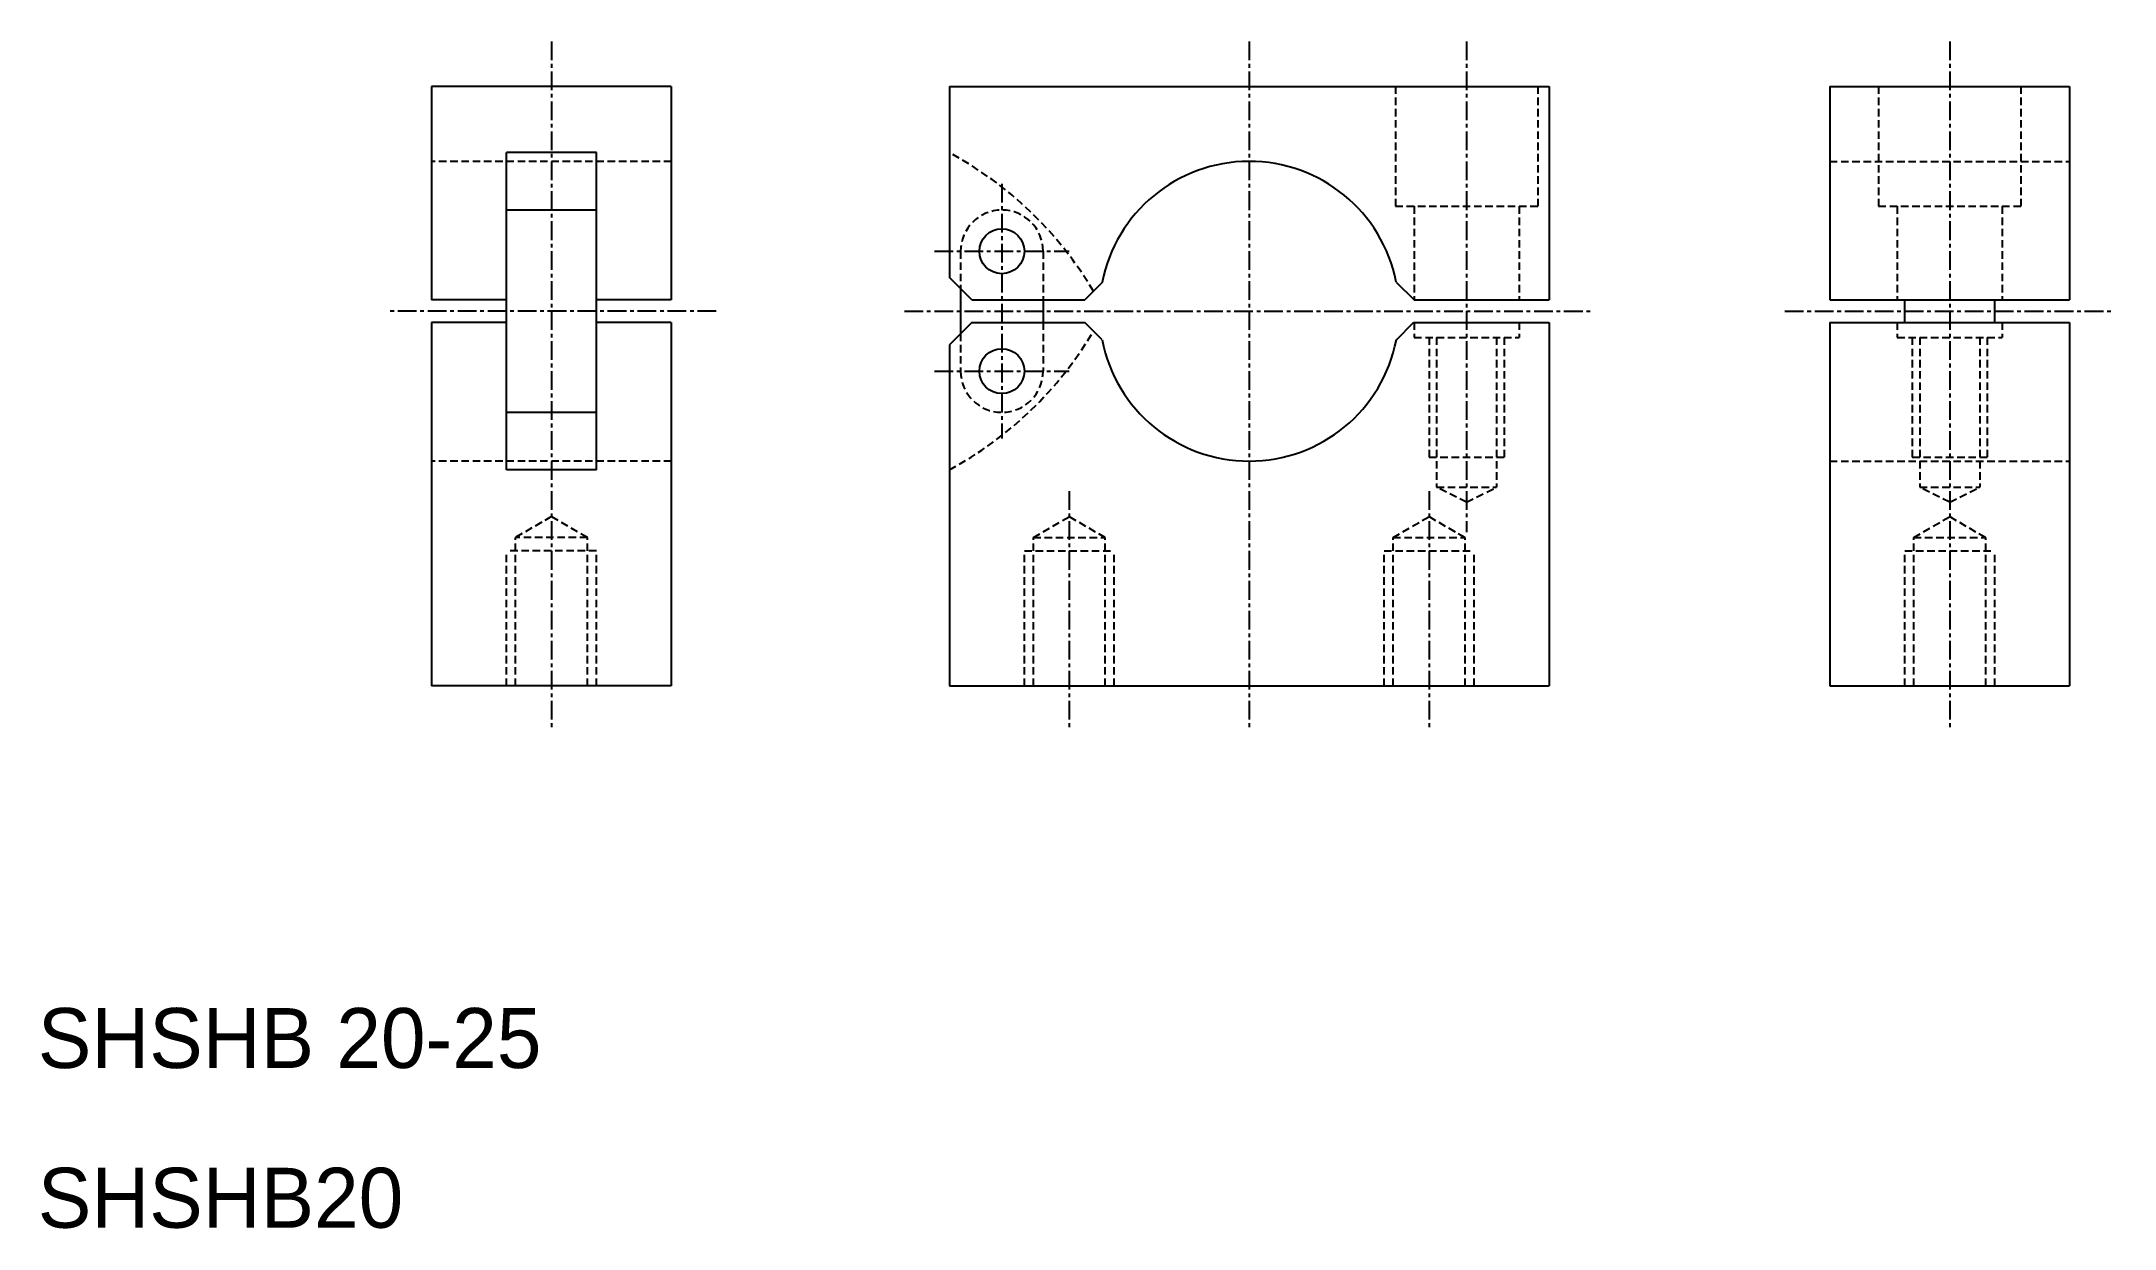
# Model space of a CAD drawing. Extents: x 56 to 194, y 47 to 126.
import ezdxf

# ---------------------------------------------------------------- set-up
doc = ezdxf.new("R2010")
doc.units = 0
doc.linetypes.add('CENTER', pattern=[2, 1.25, -0.25, 0.25, -0.25])
doc.linetypes.add('DASHED', pattern=[0.75, 0.5, -0.25])
doc.layers.get('0').update_dxf_attribs({"linetype": 'CONTINUOUS'})
doc.layers.add('CENTER', color=1, linetype='CENTER')

msp = doc.modelspace()

# ---------------------------------------------------------------- linework, layer by layer
at = {"color": 7, "linetype": 'CONTINUOUS'}
for p, q in [((98.04, 122.79), (82.04, 122.79)), ((82.04, 122.79), (82.04, 108.54)), ((98.04, 122.79), (98.04, 108.54)), ((116.59, 122.79), (156.59, 122.79)), ((116.59, 122.79), (116.59, 110.04)), ((156.59, 122.79), (156.59, 108.54)), ((175.32, 122.79), (175.32, 108.54)), ((175.32, 122.79), (191.32, 122.79)), ((191.32, 122.79), (191.32, 108.54)), ((87.04, 97.2), (87.04, 118.38)), ((93.04, 118.38), (87.04, 118.38)), ((93.04, 97.2), (93.04, 118.38)), ((93.04, 114.54), (87.04, 114.54)), ((118.09, 108.54), (116.59, 110.04)), ((117.34, 109.29), (117.34, 106.29)), ((126.78, 109.7), (125.62, 108.54)), ((146.4, 109.73), (147.59, 108.54)), ((87.04, 108.54), (82.04, 108.54)), ((98.04, 108.54), (93.04, 108.54)), ((118.09, 108.54), (125.62, 108.54)), ((122.84, 108.54), (122.84, 107.04)), ((147.59, 108.54), (156.59, 108.54)), ((175.32, 108.54), (191.32, 108.54)), ((180.32, 107.04), (180.32, 108.54)), ((186.32, 107.04), (186.32, 108.54)), ((82.04, 107.04), (82.04, 82.79)), ((87.04, 107.04), (82.04, 107.04)), ((98.04, 107.04), (93.04, 107.04)), ((98.04, 107.04), (98.04, 82.79)), ((118.09, 107.04), (116.59, 105.54)), ((118.09, 107.04), (125.62, 107.04)), ((126.78, 105.89), (125.62, 107.04)), ((146.41, 105.89), (147.56, 107.04)), ((147.56, 107.04), (156.59, 107.04)), ((156.59, 107.04), (156.59, 82.79)), ((175.32, 107.04), (175.32, 82.79)), ((175.32, 107.04), (191.32, 107.04)), ((191.32, 107.04), (191.32, 82.79)), ((116.59, 105.54), (116.59, 82.79)), ((93.04, 101.04), (87.04, 101.04)), ((93.04, 97.2), (87.04, 97.2)), ((98.04, 82.79), (82.04, 82.79)), ((116.59, 82.79), (156.59, 82.79)), ((175.32, 82.79), (191.32, 82.79))]:
    msp.add_line(p, q, dxfattribs=at)
at = {"color": 3, "linetype": 'DASHED'}
for p, q in [((146.34, 122.79), (146.34, 114.79)), ((155.84, 122.79), (155.84, 114.79)), ((178.57, 122.79), (178.57, 114.79)), ((188.07, 122.79), (188.07, 114.79)), ((98.04, 117.79), (82.04, 117.79)), ((175.32, 117.79), (191.32, 117.79)), ((146.34, 114.79), (155.84, 114.79)), ((147.59, 114.79), (147.59, 108.54)), ((154.59, 114.79), (154.59, 108.54)), ((178.57, 114.79), (188.07, 114.79)), ((179.82, 114.79), (179.82, 108.54)), ((186.82, 114.79), (186.82, 108.54)), ((117.34, 111.79), (117.34, 109.29)), ((122.84, 111.79), (122.84, 108.54)), ((122.84, 107.04), (122.84, 103.79)), ((147.59, 107.04), (147.59, 106.04)), ((154.59, 107.04), (154.59, 106.04)), ((179.82, 107.04), (179.82, 106.04)), ((186.82, 107.04), (186.82, 106.04)), ((117.34, 106.29), (117.34, 103.79)), ((147.59, 106.04), (154.59, 106.04)), ((148.59, 106.04), (148.59, 98.04)), ((149.09, 106.04), (149.09, 96.04)), ((153.09, 106.04), (153.09, 96.04)), ((153.59, 106.04), (153.59, 98.04)), ((179.82, 106.04), (186.82, 106.04)), ((180.82, 106.04), (180.82, 98.04)), ((181.32, 106.04), (181.32, 96.04)), ((185.32, 106.04), (185.32, 96.04)), ((185.82, 106.04), (185.82, 98.04)), ((98.04, 97.79), (82.04, 97.79)), ((148.59, 98.04), (153.59, 98.04)), ((175.32, 97.79), (191.32, 97.79)), ((180.82, 98.04), (185.82, 98.04)), ((149.09, 96.04), (153.09, 96.04)), ((151.09, 95.04), (149.09, 96.04)), ((151.09, 95.04), (153.09, 96.04)), ((181.32, 96.04), (185.32, 96.04)), ((183.32, 95.04), (181.32, 96.04)), ((183.32, 95.04), (185.32, 96.04)), ((90.04, 94.08), (87.64, 92.69)), ((92.44, 92.69), (90.04, 94.08)), ((122.19, 92.69), (124.59, 94.08)), ((124.59, 94.08), (126.99, 92.69)), ((146.19, 92.69), (148.59, 94.08)), ((148.59, 94.08), (150.99, 92.69)), ((180.92, 92.69), (183.32, 94.08)), ((183.32, 94.08), (185.72, 92.69)), ((92.44, 92.69), (87.64, 92.69)), ((87.64, 82.79), (87.64, 92.69)), ((92.44, 82.79), (92.44, 92.69)), ((122.19, 82.79), (122.19, 92.69)), ((122.19, 92.69), (126.99, 92.69)), ((126.99, 82.79), (126.99, 92.69)), ((146.19, 82.79), (146.19, 92.69)), ((146.19, 92.69), (150.99, 92.69)), ((150.99, 82.79), (150.99, 92.69)), ((180.92, 82.79), (180.92, 92.69)), ((180.92, 92.69), (185.72, 92.69)), ((185.72, 82.79), (185.72, 92.69)), ((93.04, 91.79), (87.04, 91.79)), ((87.04, 82.79), (87.04, 91.79)), ((93.04, 82.79), (93.04, 91.79)), ((121.59, 82.79), (121.59, 91.79)), ((121.59, 91.79), (127.59, 91.79)), ((127.59, 82.79), (127.59, 91.79)), ((145.59, 82.79), (145.59, 91.79)), ((145.59, 91.79), (151.59, 91.79)), ((151.59, 82.79), (151.59, 91.79)), ((180.32, 82.79), (180.32, 91.79)), ((180.32, 91.79), (186.32, 91.79)), ((186.32, 82.79), (186.32, 91.79))]:
    msp.add_line(p, q, dxfattribs=at)
at = {"color": 7, "linetype": 'CONTINUOUS'}
for centre in [(120.09, 111.79), (120.09, 103.79)]:
    msp.add_circle(centre, 1.5, dxfattribs=at)
at = {"color": 3, "linetype": 'DASHED'}
for centre, radius, start, end in [((104.69, 96.39), 25, 30.624, 61.5755), ((120.09, 111.79), 2.75, 0, 180), ((104.69, 119.19), 25, 298.4245, 329.376), ((120.09, 103.79), 2.75, 180, 0)]:
    msp.add_arc(centre, radius, start, end, dxfattribs=at)
at = {"color": 7, "linetype": 'CONTINUOUS'}
for start, end in [(11.1862, 169.0183), (190.9817, 349.0183)]:
    msp.add_arc((136.59, 107.79), 10, start, end, dxfattribs=at)
at = {"layer": 'CENTER', "color": 1, "linetype": 'CENTER'}
for p, q in [((90.04, 125.79), (90.04, 79.79)), ((136.59, 125.79), (136.59, 79.79)), ((151.09, 125.79), (151.09, 93.04)), ((183.32, 125.79), (183.32, 79.79)), ((120.09, 116.29), (120.09, 99.29)), ((115.59, 111.79), (124.59, 111.79)), ((101.04, 107.79), (79.04, 107.79)), ((113.59, 107.79), (159.59, 107.79)), ((172.32, 107.79), (194.32, 107.79)), ((115.59, 103.79), (124.59, 103.79)), ((124.59, 95.79), (124.59, 79.79)), ((148.59, 95.79), (148.59, 79.79))]:
    msp.add_line(p, q, dxfattribs=at)

# ---------------------------------------------------------------- texts
at = {"color": 7, "linetype": 'CONTINUOUS'}
for s, p in [('SHSHB 20-25', (55.78, 57.29)), ('SHSHB20', (55.78, 46.63))]:
    msp.add_text(s, height=4, dxfattribs=at).set_placement(p)

doc.saveas('drawing.dxf')
